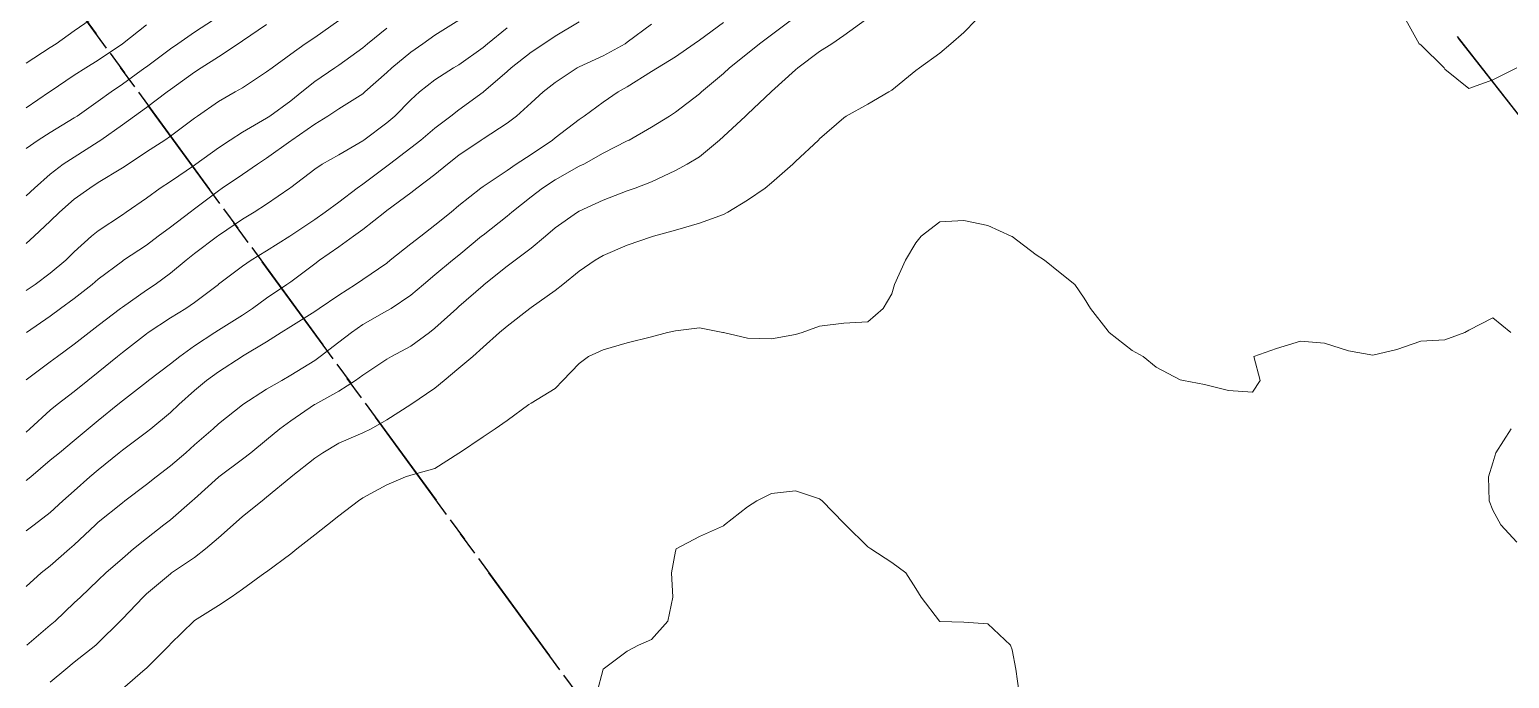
# Model space of a CAD drawing. Header units: centimetres. Extents: x 0 to 642158, y -847 to 649707.
# Drawn here: x 616969.32 to 617000.09, y 620319.06 to 620332.55 of the extents above; entities that cross this region are included whole.
import ezdxf

# ---------------------------------------------------------------- set-up
doc = ezdxf.new("R2010")
doc.units = ezdxf.units.CM
doc.header["$MEASUREMENT"] = 0
doc.linetypes.add('CENTERX2', pattern=[4, 2.5, -0.5, 0.5, -0.5])
doc.layers.add('SPW_parcellaire cadastral', color=7, linetype='CENTERX2', lineweight=25, true_color=0xff0542)
doc.layers.add('WAL_topographie 0.5', color=253, linetype='Continuous', lineweight=20)

msp = doc.modelspace()

# ---------------------------------------------------------------- linework, layer by layer
at = {"layer": 'SPW_parcellaire cadastral'}
for points in [[(617146.257, 620375.609), (617171.917, 620342.183), (617234.747, 620260.301), (617106.707, 620158.882), (617115.103, 620149.589), (617064.759, 620106.478), (617053.863, 620117.239), (616968.009, 620182.814), (616937.386, 620218.037), (616956.282, 620268.99), (616938.408, 620293.768), (616934.252, 620317.224), (616964.517, 620340.941), (617015.701, 620270.757), (617035.118, 620286.317), (617053.068, 620300.715), (617070.714, 620314.879), (617111.129, 620347.351), (617146.257, 620375.609)], [(617053.068, 620300.715), (617035.118, 620286.317), (616981.735, 620354.446), (616997.565, 620366.866), (617053.068, 620300.715)], [(616964.517, 620340.941), (616981.735, 620354.446), (617035.118, 620286.317), (617015.701, 620270.757), (616964.517, 620340.941)]]:
    msp.add_lwpolyline(points, dxfattribs=at)
at = {"layer": 'WAL_topographie 0.5'}
for points in [[(616969.25, 620320.967), (616969.562, 620321.25), (616969.75, 620321.4), (616970.152, 620321.75), (616970.25, 620321.832), (616970.693, 620322.25), (616970.75, 620322.306), (616971.25, 620322.71), (616971.303, 620322.75), (616971.75, 620323.092), (616971.954, 620323.25), (616972.25, 620323.476), (616972.569, 620323.75), (616972.75, 620323.913), (616973.137, 620324.25), (616973.25, 620324.351), (616973.75, 620324.746), (616973.756, 620324.75), (616974.25, 620325.07), (616974.564, 620325.25), (616974.75, 620325.359), (616975.25, 620325.665), (616975.364, 620325.75), (616975.75, 620326.047), (616976.014, 620326.25), (616976.25, 620326.416), (616976.75, 620326.697), (616976.84, 620326.75), (616977.25, 620327.028), (616977.512, 620327.25), (616977.75, 620327.447), (616978.117, 620327.75), (616978.25, 620327.857), (616978.72, 620328.25), (616978.75, 620328.274), (616979.25, 620328.667), (616979.348, 620328.75), (616979.75, 620329.072), (616979.983, 620329.25), (616980.25, 620329.426), (616980.75, 620329.704), (616980.843, 620329.75), (616981.25, 620329.977), (616981.75, 620330.231), (616981.79, 620330.25), (616982.25, 620330.52), (616982.624, 620330.75), (616982.75, 620330.832), (616983.25, 620331.21), (616983.294, 620331.25), (616983.75, 620331.632), (616983.878, 620331.75), (616984.25, 620332.052), (616984.496, 620332.25), (616984.75, 620332.434), (616985.165, 620332.75)], [(616969.25, 620330.071), (616969.501, 620330.25), (616969.75, 620330.409), (616970.25, 620330.712), (616970.307, 620330.75), (616970.75, 620331.058), (616971.02, 620331.25), (616971.25, 620331.409), (616971.716, 620331.75), (616971.75, 620331.775), (616972.25, 620332.145), (616972.403, 620332.25), (616972.75, 620332.492), (616973.144, 620332.75)], [(616969.25, 620331.846), (616969.75, 620332.173), (616969.871, 620332.25), (616970.25, 620332.524), (616970.578, 620332.75)], [(616969.25, 620328.102), (616969.415, 620328.25), (616969.75, 620328.564), (616969.943, 620328.75), (616970.25, 620329.019), (616970.573, 620329.25), (616970.75, 620329.366), (616971.25, 620329.672), (616971.368, 620329.75), (616971.75, 620330.004), (616972.132, 620330.25), (616972.25, 620330.331), (616972.75, 620330.703), (616972.815, 620330.75), (616973.25, 620331.051), (616973.598, 620331.25), (616973.75, 620331.337), (616974.25, 620331.665), (616974.362, 620331.75), (616974.75, 620332.038), (616975.053, 620332.25), (616975.25, 620332.379), (616975.75, 620332.732)], [(616969.25, 620324.18), (616969.327, 620324.25), (616969.75, 620324.632), (616969.896, 620324.75), (616970.25, 620325.025), (616970.529, 620325.25), (616970.75, 620325.425), (616971.146, 620325.75), (616971.25, 620325.834), (616971.75, 620326.223), (616971.788, 620326.25), (616972.25, 620326.552), (616972.57, 620326.75), (616972.75, 620326.87), (616973.247, 620327.25), (616973.25, 620327.253), (616973.75, 620327.631), (616973.93, 620327.75), (616974.25, 620327.944), (616974.729, 620328.25), (616974.75, 620328.263), (616975.25, 620328.6), (616975.465, 620328.75), (616975.75, 620328.962), (616976.135, 620329.25), (616976.25, 620329.331), (616976.75, 620329.71), (616976.803, 620329.75), (616977.25, 620330.089), (616977.455, 620330.25), (616977.75, 620330.499), (616978.078, 620330.75), (616978.25, 620330.879), (616978.75, 620331.243), (616978.759, 620331.25), (616979.25, 620331.678), (616979.333, 620331.75), (616979.75, 620332.074), (616980.011, 620332.25), (616980.25, 620332.413), (616980.75, 620332.709)], [(616969.25, 620322.129), (616969.419, 620322.25), (616969.75, 620322.505), (616970.012, 620322.75), (616970.25, 620322.961), (616970.576, 620323.25), (616970.75, 620323.396), (616971.183, 620323.75), (616971.25, 620323.805), (616971.75, 620324.177), (616971.844, 620324.25), (616972.25, 620324.584), (616972.423, 620324.75), (616972.75, 620325.042), (616973.002, 620325.25), (616973.25, 620325.434), (616973.739, 620325.75), (616973.75, 620325.756), (616974.25, 620326.053), (616974.555, 620326.25), (616974.75, 620326.375), (616975.25, 620326.687), (616975.342, 620326.75), (616975.75, 620327.025), (616976.098, 620327.25), (616976.25, 620327.352), (616976.75, 620327.694), (616976.821, 620327.75), (616977.25, 620328.091), (616977.453, 620328.25), (616977.75, 620328.478), (616978.084, 620328.75), (616978.25, 620328.891), (616978.706, 620329.25), (616978.75, 620329.283), (616979.25, 620329.619), (616979.442, 620329.75), (616979.75, 620329.953), (616980.195, 620330.25), (616980.25, 620330.294), (616980.75, 620330.678), (616980.851, 620330.75), (616981.25, 620331.037), (616981.562, 620331.25), (616981.75, 620331.359), (616982.25, 620331.673), (616982.375, 620331.75), (616982.75, 620331.978), (616983.143, 620332.25), (616983.25, 620332.327), (616983.75, 620332.694)], [(616969.25, 620323.174), (616969.343, 620323.25), (616969.75, 620323.592), (616969.94, 620323.75), (616970.25, 620324.006), (616970.542, 620324.25), (616970.75, 620324.422), (616971.154, 620324.75), (616971.25, 620324.827), (616971.75, 620325.217), (616971.791, 620325.25), (616972.25, 620325.597), (616972.445, 620325.75), (616972.75, 620325.972), (616973.176, 620326.25), (616973.25, 620326.297), (616973.75, 620326.61), (616973.959, 620326.75), (616974.25, 620326.966), (616974.671, 620327.25), (616974.75, 620327.304), (616975.25, 620327.676), (616975.352, 620327.75), (616975.75, 620328.03), (616976.057, 620328.25), (616976.25, 620328.39), (616976.705, 620328.75), (616976.75, 620328.785), (616977.25, 620329.154), (616977.376, 620329.25), (616977.75, 620329.531), (616978.011, 620329.75), (616978.25, 620329.937), (616978.709, 620330.25), (616978.75, 620330.278), (616979.25, 620330.602), (616979.448, 620330.75), (616979.75, 620331.024), (616979.999, 620331.25), (616980.25, 620331.447), (616980.708, 620331.75), (616980.75, 620331.773), (616981.25, 620331.998), (616981.703, 620332.25), (616981.75, 620332.282), (616982.25, 620332.657)], [(616969.25, 620329.087), (616969.422, 620329.25), (616969.75, 620329.544), (616970.02, 620329.75), (616970.25, 620329.897), (616970.75, 620330.215), (616970.802, 620330.25), (616971.25, 620330.568), (616971.5, 620330.75), (616971.75, 620330.928), (616972.182, 620331.25), (616972.25, 620331.3), (616972.75, 620331.66), (616972.89, 620331.75), (616973.25, 620331.979), (616973.658, 620332.25), (616973.75, 620332.311), (616974.25, 620332.651)], [(616969.25, 620330.923), (616969.738, 620331.25), (616969.75, 620331.258), (616970.25, 620331.596), (616970.491, 620331.75), (616970.75, 620331.913), (616971.25, 620332.249), (616971.251, 620332.25), (616971.75, 620332.645)], [(616969.253, 620326.25), (616969.75, 620326.591), (616969.965, 620326.75), (616970.25, 620326.957), (616970.621, 620327.25), (616970.75, 620327.361), (616971.25, 620327.733), (616971.276, 620327.75), (616971.75, 620328.065), (616971.994, 620328.25), (616972.25, 620328.44), (616972.66, 620328.75), (616972.75, 620328.817), (616973.25, 620329.197), (616973.325, 620329.25), (616973.75, 620329.535), (616974.062, 620329.75), (616974.25, 620329.874), (616974.75, 620330.232), (616974.775, 620330.25), (616975.25, 620330.583), (616975.522, 620330.75), (616975.75, 620330.899), (616976.25, 620331.214), (616976.291, 620331.25), (616976.75, 620331.651), (616976.855, 620331.75), (616977.25, 620332.074), (616977.497, 620332.25), (616977.75, 620332.431), (616978.25, 620332.744)], [(616969.262, 620319.75), (616969.75, 620320.162), (616969.852, 620320.25), (616970.25, 620320.626), (616970.378, 620320.75), (616970.75, 620321.104), (616970.908, 620321.25), (616971.25, 620321.55), (616971.481, 620321.75), (616971.75, 620321.967), (616972.115, 620322.25), (616972.25, 620322.354), (616972.701, 620322.75), (616972.75, 620322.792), (616973.25, 620323.244), (616973.257, 620323.25), (616973.75, 620323.617), (616973.92, 620323.75), (616974.25, 620324.02), (616974.525, 620324.25), (616974.75, 620324.416), (616975.246, 620324.75), (616975.25, 620324.752), (616975.75, 620325.031), (616976.096, 620325.25), (616976.25, 620325.365), (616976.75, 620325.692), (616976.847, 620325.75), (616977.25, 620325.965), (616977.637, 620326.25), (616977.75, 620326.336), (616978.205, 620326.75), (616978.25, 620326.789), (616978.75, 620327.229), (616978.776, 620327.25), (616979.25, 620327.628), (616979.418, 620327.75), (616979.75, 620328.002), (616980.048, 620328.25), (616980.25, 620328.423), (616980.714, 620328.75), (616980.75, 620328.771), (616981.25, 620328.997), (616981.75, 620329.191), (616981.91, 620329.25), (616982.25, 620329.378), (616982.75, 620329.615), (616982.992, 620329.75), (616983.25, 620329.902), (616983.669, 620330.25), (616983.75, 620330.322), (616984.206, 620330.75), (616984.25, 620330.791), (616984.743, 620331.25), (616984.75, 620331.256), (616985.25, 620331.711), (616985.297, 620331.75), (616985.75, 620332.088), (616986.005, 620332.25), (616986.25, 620332.421), (616986.702, 620332.75)], [(616969.75, 620318.981), (616970.075, 620319.25), (616970.25, 620319.395), (616970.697, 620319.75), (616970.75, 620319.796), (616971.203, 620320.25), (616971.25, 620320.299), (616971.679, 620320.75), (616971.75, 620320.815), (616972.25, 620321.234), (616972.272, 620321.25), (616972.75, 620321.574), (616972.981, 620321.75), (616973.25, 620321.98), (616973.553, 620322.25), (616973.75, 620322.425), (616974.155, 620322.75), (616974.25, 620322.825), (616974.75, 620323.243), (616974.759, 620323.25), (616975.25, 620323.639), (616975.416, 620323.75), (616975.75, 620323.948), (616976.25, 620324.164), (616976.426, 620324.25), (616976.75, 620324.431), (616977.248, 620324.75), (616977.25, 620324.752), (616977.75, 620325.089), (616977.943, 620325.25), (616978.25, 620325.507), (616978.541, 620325.75), (616978.75, 620325.942), (616979.095, 620326.25), (616979.25, 620326.383), (616979.725, 620326.75), (616979.75, 620326.767), (616980.25, 620327.123), (616980.411, 620327.25), (616980.75, 620327.521), (616981.079, 620327.75), (616981.25, 620327.851), (616981.75, 620328.066), (616982.25, 620328.235), (616982.297, 620328.25), (616982.75, 620328.377), (616983.25, 620328.525), (616983.75, 620328.704), (616983.843, 620328.75), (616984.25, 620329), (616984.619, 620329.25), (616984.75, 620329.363), (616985.189, 620329.75), (616985.25, 620329.807), (616985.723, 620330.25), (616985.75, 620330.276), (616986.25, 620330.709), (616986.301, 620330.75), (616986.75, 620330.994), (616987.188, 620331.25), (616987.25, 620331.284), (616987.75, 620331.696), (616987.824, 620331.75), (616988.25, 620332.057), (616988.475, 620332.25), (616988.75, 620332.487), (616989.002, 620332.75)], [(616997.94, 620332.75), (616998.218, 620332.25), (616998.25, 620332.228), (616998.739, 620331.75), (616998.75, 620331.726), (616999.25, 620331.321), (616999.75, 620331.5), (617000.25, 620331.75)], [(616969.25, 620325.267), (616969.75, 620325.641), (616969.899, 620325.75), (616970.25, 620326.006), (616970.562, 620326.25), (616970.75, 620326.395), (616971.213, 620326.75), (616971.25, 620326.778), (616971.75, 620327.131), (616971.932, 620327.25), (616972.25, 620327.48), (616972.575, 620327.75), (616972.75, 620327.891), (616973.231, 620328.25), (616973.25, 620328.264), (616973.75, 620328.603), (616973.988, 620328.75), (616974.25, 620328.916), (616974.73, 620329.25), (616974.75, 620329.265), (616975.25, 620329.646), (616975.408, 620329.75), (616975.75, 620329.944), (616976.25, 620330.233), (616976.274, 620330.25), (616976.75, 620330.608), (616976.913, 620330.75), (616977.25, 620331.089), (616977.432, 620331.25), (616977.75, 620331.501), (616978.138, 620331.75), (616978.25, 620331.817), (616978.75, 620332.174), (616978.84, 620332.25), (616979.25, 620332.58)], [(616969.25, 620327.125), (616969.436, 620327.25), (616969.75, 620327.482), (616970.074, 620327.75), (616970.25, 620327.926), (616970.611, 620328.25), (616970.75, 620328.362), (616971.25, 620328.696), (616971.329, 620328.75), (616971.75, 620329.045), (616972.036, 620329.25), (616972.25, 620329.39), (616972.75, 620329.728), (616972.781, 620329.75), (616973.25, 620330.09), (616973.491, 620330.25), (616973.75, 620330.417), (616974.25, 620330.708), (616974.313, 620330.75), (616974.75, 620331.064), (616974.981, 620331.25), (616975.25, 620331.465), (616975.668, 620331.75), (616975.75, 620331.808), (616976.25, 620332.17), (616976.35, 620332.25), (616976.75, 620332.574)], [(616971.25, 620318.841), (616971.724, 620319.25), (616971.75, 620319.274), (616972.228, 620319.75), (616972.25, 620319.774), (616972.739, 620320.25), (616972.75, 620320.259), (616973.25, 620320.574), (616973.515, 620320.75), (616973.75, 620320.911), (616974.214, 620321.25), (616974.25, 620321.277), (616974.75, 620321.645), (616974.881, 620321.75), (616975.25, 620322.044), (616975.519, 620322.25), (616975.75, 620322.439), (616976.159, 620322.75), (616976.25, 620322.809), (616976.75, 620323.084), (616977.135, 620323.25), (616977.25, 620323.286), (616977.75, 620323.423), (616978.25, 620323.741), (616978.261, 620323.75), (616978.75, 620324.077), (616979.003, 620324.25), (616979.25, 620324.418), (616979.701, 620324.75), (616979.75, 620324.782), (616980.25, 620325.087), (616980.411, 620325.25), (616980.75, 620325.608), (616980.942, 620325.75), (616981.25, 620325.892), (616981.75, 620326.032), (616982.25, 620326.157), (616982.583, 620326.25), (616982.75, 620326.286), (616983.25, 620326.348), (616983.733, 620326.25), (616983.75, 620326.247), (616984.25, 620326.134), (616984.75, 620326.12), (616985.25, 620326.207), (616985.383, 620326.25), (616985.75, 620326.378), (616986.25, 620326.44), (616986.75, 620326.473), (616987.073, 620326.75), (616987.25, 620327.054), (616987.309, 620327.25), (616987.534, 620327.75), (616987.75, 620328.115), (616987.861, 620328.25), (616988.25, 620328.549), (616988.75, 620328.575), (616989.25, 620328.472), (616989.734, 620328.25), (616989.75, 620328.242), (616990.25, 620327.867), (616990.425, 620327.75), (616990.75, 620327.49), (616991.057, 620327.25), (616991.25, 620326.96), (616991.385, 620326.75), (616991.75, 620326.275), (616991.772, 620326.25), (616992.25, 620325.878), (616992.479, 620325.75), (616992.75, 620325.526), (616993.25, 620325.265), (616993.313, 620325.25), (616993.75, 620325.171), (616994.25, 620325.042), (616994.75, 620325.01), (616994.912, 620325.25), (616994.778, 620325.75), (616995.25, 620325.917), (616995.75, 620326.072), (616996.25, 620326.029), (616996.75, 620325.866), (616997.25, 620325.775), (616997.75, 620325.898), (616998.25, 620326.067), (616998.75, 620326.097), (616999.167, 620326.25), (616999.25, 620326.298), (616999.75, 620326.555), (617000.125, 620326.25)], [(617000.133, 620324.25), (616999.813, 620323.75), (616999.75, 620323.541), (616999.656, 620323.25), (616999.671, 620322.75), (616999.75, 620322.559), (616999.915, 620322.25), (617000.25, 620321.89)], [(616981.118, 620318.75), (616981.25, 620319.25), (616981.25, 620319.25), (616981.75, 620319.628), (616981.981, 620319.75), (616982.25, 620319.867), (616982.593, 620320.25), (616982.697, 620320.75), (616982.669, 620321.25), (616982.75, 620321.702), (616982.769, 620321.75), (616983.25, 620322.005), (616983.75, 620322.231), (616983.771, 620322.25), (616984.25, 620322.628), (616984.446, 620322.75), (616984.75, 620322.905), (616985.25, 620322.957), (616985.75, 620322.789), (616985.802, 620322.75), (616986.25, 620322.286), (616986.284, 620322.25), (616986.75, 620321.794), (616986.816, 620321.75), (616987.25, 620321.465), (616987.54, 620321.25), (616987.75, 620320.928), (616987.858, 620320.75), (616988.239, 620320.25), (616988.25, 620320.239), (616988.75, 620320.228), (616989.25, 620320.192), (616989.719, 620319.75), (616989.75, 620319.655), (616989.829, 620319.25), (616989.899, 620318.75)]]:
    msp.add_lwpolyline(points, dxfattribs=at)

doc.saveas('drawing.dxf')
